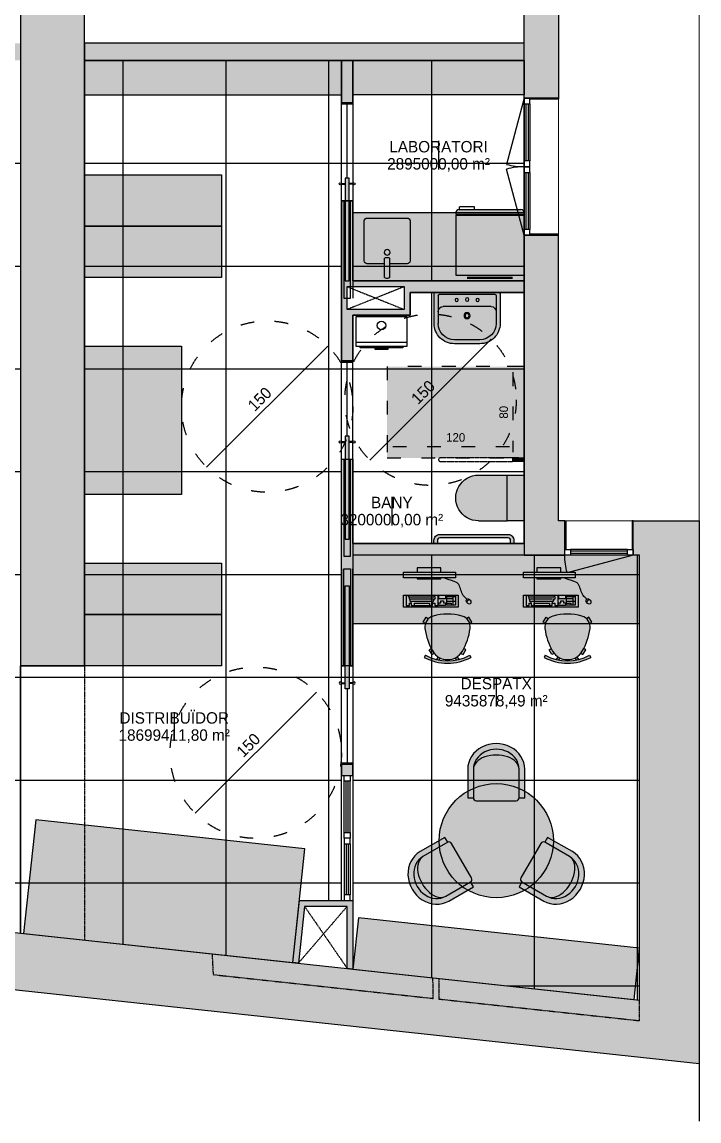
# Model space of a CAD drawing. Extents: x -50 to 69572, y -29139 to 50177.
# Drawn here: x 18728 to 24655, y 11503 to 21123 of the extents above; entities that cross this region are included whole.
import ezdxf
from ezdxf.enums import TextEntityAlignment as Align

# ---------------------------------------------------------------- set-up
doc = ezdxf.new("R2010")
doc.units = 0
doc.set_wipeout_variables(frame=1)
doc.header["$PDMODE"] = 1
doc.linetypes.add('ACAD_ISO03W100', pattern=[30, 12, -18])
doc.linetypes.add('DISCONTÍNUA', pattern=[0.006, 0.001, -0.001, 0.001, -0.001, 0.001, -0.001])
doc.layers.get('DEFPOINTS').update_dxf_attribs({"color": 20})
for name, color, linetype in [('ACCESSIBILITAT', 143, 'ACAD_ISO03W100'), ('DISCONTINUA', 52, 'ACAD_ISO03W100'), ('DIVISÒRIES', 5, 'Continuous'), ('FUSTERIES', 144, 'Continuous'), ('H SECCIÓ', 253, 'Continuous'), ('MOBILIARI', 30, 'Continuous'), ('MOBILIARI FIX', 70, 'Continuous'), ('MOBILIARI SUAU', 151, 'Continuous'), ('PARETS', 6, 'Continuous'), ('PAVIMENTS', 171, 'Continuous'), ('TEXT SUPERFÍCIES', 4, 'Continuous')]:
    doc.layers.add(name, color=color, linetype=linetype)
doc.layers.add('H FUSTERIES', color=7, linetype='Continuous', true_color=0xffffff)
doc.layers.add('H MOBILIARI', color=7, linetype='Continuous', true_color=0xffffff)
doc.layers.add('PROJECCIÓ', color=52, linetype='Continuous', lineweight=13)
doc.layers.add('SUPERFÍCIES CONSTRUÏDES', color=3, linetype='Continuous', plot=False)
doc.layers.add('SUPERFÍCIES ÚTILS', color=2, linetype='Continuous', plot=False)
doc.styles.add('ARIAL', font='')
doc.styles.get('ARIAL').set_extended_font_data('Century Gothic')
doc.dimstyles.new('Cotes Arnau', dxfattribs={"dimtxt": 0.1, "dimasz": 0.05, "dimexe": 0.05, "dimexo": 0.35, "dimgap": 0.04, "dimtad": 1, "dimlfac": 100, "dimrnd": 0.5, "dimtxsty": 'ARIAL', "dimblk1": 'Punta Cota', "dimblk2": 'Punta Cota Final', "dimsah": 1, "dimcen": 0, "dimse1": 1, "dimse2": 1, "dimadec": 0, "dimazin": 0, "dimtfac": 0.07, "dimtix": 1, "dimtmove": 0, "dimatfit": 2, "dimldrblk": 'NONE', "dimfxl": 0.05, "dimtolj": 1, "dimtzin": 0, "dimarcsym": 0})

# ---------------------------------------------------------------- blocks, each defined once
blk = doc.blocks.new('*U14')
blk.add_wipeout([(-0.3, 0), (0, 0), (0, 0.6), (-0.3, 0.6)]).dxf.layer = 'H FUSTERIES'
blk.add_wipeout([(-0.3, 0), (-0.3, 0.01), (-0.05, 0.01), (-0.05, 0.59), (-0.3, 0.59), (-0.3, 0.6), (0, 0.6), (0, 0)]).dxf.layer = 'H FUSTERIES'
for points in [[(0, 0.6), (-0.3, 0.6)], [(0, 0), (-0.3, 0)]]:
    blk.add_lwpolyline(points)
at = {"layer": 'FUSTERIES'}
for points in [[(-0.3, 0.6), (-0.3, 0.59), (-0.05, 0.59)], [(-0.035, 0.05), (-0.035, 0.55)], [(-0.015, 0.05), (-0.015, 0.55)], [(-0.3, 0), (-0.3, 0.01), (-0.05, 0.01)]]:
    blk.add_lwpolyline(points, dxfattribs=at)
for points in [[(0, 0.55), (0, 0.6), (-0.05, 0.6), (-0.05, 0.55)], [(0, 0), (0, 0.05), (-0.05, 0.05), (-0.05, 0)]]:
    blk.add_lwpolyline(points, close=True, dxfattribs=at)
at = {"layer": 'FUSTERIES', "color": 151}
for points in [[(0, 0), (0.1553, 0.5796)], [(-0.05, 0.05), (-0.05, 0.55)], [(0, 0.05), (0, 0.55)]]:
    blk.add_lwpolyline(points, dxfattribs=at)
blk.add_arc((0, 0), 0.6, 75, 90, dxfattribs=at)
at = {"layer": 'PROJECCIÓ'}
for points in [[(-0.3, 0.01), (-0.3, 0.59)], [(0, 0), (0, 0.6)]]:
    blk.add_lwpolyline(points, dxfattribs=at)
blk = doc.blocks.new('*U25')
blk.add_wipeout([(0, 0.3), (0, 0), (1.2, 0), (1.2, 0.3)]).dxf.layer = 'H FUSTERIES'
blk.add_wipeout([(0, 0.3), (0.01, 0.3), (0.01, 0.05), (1.19, 0.05), (1.19, 0.3), (1.2, 0.3), (1.2, 0), (0, 0)]).dxf.layer = 'H FUSTERIES'
for points in [[(0, 0), (0, 0.3)], [(1.2, 0), (1.2, 0.3)]]:
    blk.add_lwpolyline(points)
at = {"layer": 'FUSTERIES'}
for points in [[(0, 0.3), (0.01, 0.3), (0.01, 0.05)], [(1.2, 0.3), (1.19, 0.3), (1.19, 0.05)], [(0.05, 0.035), (0.55, 0.035)], [(0.05, 0.015), (0.55, 0.015)], [(0.65, 0.035), (1.15, 0.035)], [(0.65, 0.015), (1.15, 0.015)]]:
    blk.add_lwpolyline(points, dxfattribs=at)
for points in [[(0, 0), (0.05, 0), (0.05, 0.05), (0, 0.05)], [(0.55, 0), (0.6, 0), (0.6, 0.05), (0.55, 0.05)], [(0.6, 0), (0.65, 0), (0.65, 0.05), (0.6, 0.05)], [(1.15, 0), (1.2, 0), (1.2, 0.05), (1.15, 0.05)]]:
    blk.add_lwpolyline(points, close=True, dxfattribs=at)
at = {"layer": 'FUSTERIES', "color": 151}
for points in [[(0, 0), (0.5796, -0.1553)], [(0.05, 0.05), (0.55, 0.05)], [(1.2, 0), (0.6204, -0.1553)], [(0.65, 0.05), (1.15, 0.05)], [(0.65, 0), (1.15, 0)], [(0.05, 0), (0.55, 0)]]:
    blk.add_lwpolyline(points, dxfattribs=at)
for centre, start, end in [((0, 0), 345, 360), ((1.2, 0), 180, 195)]:
    blk.add_arc(centre, 0.6, start, end, dxfattribs=at)
at = {"layer": 'PROJECCIÓ'}
for points in [[(0.01, 0.3), (1.19, 0.3)], [(0, 0), (1.2, 0)]]:
    blk.add_lwpolyline(points, dxfattribs=at)
blk = doc.blocks.new('*U52')
at = {"layer": 'H MOBILIARI', "transparency": 33554687}
h = blk.add_hatch(color=256, dxfattribs=at)
h.dxf.hatch_style = 1
h.paths.add_polyline_path([(0.4, 0), (0, 0), (0, -0.2), (0.4, -0.2)])
edge = h.paths.add_edge_path()
edge.add_line((0.4, -0.2), (0, -0.2))
edge.add_line((0, -0.2), (0, -0.4))
edge.add_arc((0.2, -0.4), 0.2, 180, 360.00763)
edge.add_line((0.4, -0.4), (0.4, -0.2))
for p, q in [((0, -0.4), (0, -0.15)), ((0.4, -0.4), (0.4, -0.15))]:
    blk.add_line(p, q)
blk.add_lwpolyline([(0.4, -0.15), (0.4, 0), (0, 0), (0, -0.15)], close=True)
blk.add_arc((0.2, -0.4), 0.2, 180, 0.00763)
blk = doc.blocks.new('*U50')
at = {"layer": 'H MOBILIARI', "transparency": 33554687}
h = blk.add_hatch(color=256, dxfattribs=at)
h.dxf.hatch_style = 1
h.paths.add_polyline_path([(0.05, -0.05, -0.414214), (0.03, -0.03), (0.03, 0), (0, 0), (0, -0.03, 0.414214), (0.05, -0.08), (0.65, -0.08, 0.414214), (0.7, -0.03), (0.7, 0), (0.67, 0), (0.67, -0.03, -0.414214), (0.65, -0.05)])
blk.add_lwpolyline([(0.7, 0), (0.67, 0), (0.67, -0.03, -0.414214), (0.65, -0.05), (0.05, -0.05, -0.414214), (0.03, -0.03), (0.03, 0), (0, 0), (0, -0.03, 0.414214), (0.05, -0.08), (0.65, -0.08, 0.414214), (0.7, -0.03)], format="xyb", close=True)
blk = doc.blocks.new('*U51')
at = {"layer": 'H MOBILIARI', "transparency": 33554687}
h = blk.add_hatch(color=256, dxfattribs=at)
h.dxf.hatch_style = 1
h.paths.add_polyline_path([(0.1, -0.03), (0.1, 0), (0, 0), (0, -0.03)])
blk.add_lwpolyline([(0, 0), (0.1, 0), (0.1, -0.03), (0, -0.03)], close=True)
at = {"linetype": 'DISCONTÍNUA'}
blk.add_lwpolyline([(0.1, -0.03), (0.735, -0.03, 1), (0.735, 0), (0.1, 0)], format="xyb", dxfattribs=at)
blk = doc.blocks.new('*D88')
at = {"color": 0, "linetype": 'Continuous', "lineweight": -2, "ltscale": 0.01, "transparency": 16777216}
blk.add_line((-0.5303, -0.5303), (0.5303, 0.5303), dxfattribs=at)
at = {"layer": 'DEFPOINTS', "color": 0, "linetype": 'Continuous', "ltscale": 0.01, "transparency": 16777216}
for p in [(0.5303, 0.5303), (0.5303, 0.5303), (-0.5303, -0.5303)]:
    blk.add_point(p, dxfattribs=at)
at = {"color": 0, "linetype": 'Continuous', "ltscale": 0.01, "transparency": 16777216, "insert": (-0.0654, 0.0654), "char_height": 0.1, "attachment_point": 5, "rotation": 45, "style": 'ARIAL'}
blk.add_mtext('\\A1;150', dxfattribs=at)
blk = doc.blocks.new('_None')
blk = doc.blocks.new('Punta Cota')
blk.add_line((0, -1), (0, 1))
blk = doc.blocks.new('Punta Cota Final')
blk.add_line((0, 1), (0, -1))
blk = doc.blocks.new('*D146')
at = {"color": 0, "lineweight": -2, "ltscale": 0.01, "transparency": 16777216}
blk.add_line((1.1, 0.75), (1.1, 0.05), dxfattribs=at)
at = {"layer": 'DEFPOINTS', "color": 0, "ltscale": 0.01, "transparency": 16777216}
for p in [(1.2, 0.8), (1.2, 0), (1.1, 0)]:
    blk.add_point(p, dxfattribs=at)
at = {"color": 0, "lineweight": -2, "ltscale": 0.01, "transparency": 16777216, "xscale": 0.05, "yscale": 0.05, "zscale": 0.05}
for name, p, rotation in [('Punta Cota', (1.1, 0.8), 90), ('Punta Cota Final', (1.1, 0), 270)]:
    blk.add_blockref(name, p, dxfattribs=dict(at, rotation=rotation))
at = {"color": 0, "ltscale": 0.01, "transparency": 16777216, "insert": (1.0206, 0.4), "char_height": 0.075, "attachment_point": 5, "rotation": 90, "style": 'ARIAL'}
blk.add_mtext('\\A1;80', dxfattribs=at)
blk = doc.blocks.new('*D145')
at = {"color": 0, "lineweight": -2, "ltscale": 0.01, "transparency": 16777216}
blk.add_line((0.05, 0.1), (1.15, 0.1), dxfattribs=at)
at = {"layer": 'DEFPOINTS', "color": 0, "ltscale": 0.01, "transparency": 16777216}
for p in [(1.2, 0.1), (0, 0), (1.2, 0)]:
    blk.add_point(p, dxfattribs=at)
at = {"color": 0, "lineweight": -2, "ltscale": 0.01, "transparency": 16777216, "xscale": 0.05, "yscale": 0.05, "zscale": 0.05, "rotation": 180}
blk.add_blockref('Punta Cota', (0, 0.1), dxfattribs=at)
at = {"color": 0, "lineweight": -2, "ltscale": 0.01, "transparency": 16777216, "xscale": 0.05, "yscale": 0.05, "zscale": 0.05}
blk.add_blockref('Punta Cota Final', (1.2, 0.1), dxfattribs=at)
at = {"color": 0, "ltscale": 0.01, "transparency": 16777216, "insert": (0.6, 0.1794), "char_height": 0.075, "attachment_point": 5, "style": 'ARIAL'}
blk.add_mtext('\\A1;120', dxfattribs=at)
blk = doc.blocks.new('Superfícies amb línia Extra')
at = {"layer": 'DEFPOINTS', "ltscale": 0.01}
blk.add_line((0, 0.125), (0, -0.125), dxfattribs=at)
at = {"style": 'ARIAL'}
for tag, p in [('LINEXTRA', (0, 0.325)), ('SALA', (0, 0.125)), ('SUP', (0, -0.025))]:
    blk.add_attdef(tag, text='', height=0.1, dxfattribs=at).set_placement(p, align=Align.TOP_CENTER)
blk = doc.blocks.new('*D127')
at = {"color": 0, "linetype": 'Continuous', "lineweight": -2, "ltscale": 0.01, "transparency": 16777216}
blk.add_line((-0.5303, -0.5303), (0.5303, 0.5303), dxfattribs=at)
at = {"layer": 'DEFPOINTS', "color": 0, "linetype": 'Continuous', "ltscale": 0.01, "transparency": 16777216}
for p in [(0.5303, 0.5303), (0.5303, 0.5303), (-0.5303, -0.5303)]:
    blk.add_point(p, dxfattribs=at)
at = {"color": 0, "linetype": 'Continuous', "ltscale": 0.01, "transparency": 16777216, "insert": (-0.0654, 0.0654), "char_height": 0.1, "attachment_point": 5, "rotation": 45, "style": 'ARIAL'}
blk.add_mtext('\\A1;150', dxfattribs=at)
blk = doc.blocks.new('*U63')
at = {"layer": 'H MOBILIARI', "transparency": 33554687}
h = blk.add_hatch(color=256, dxfattribs=at)
h.dxf.hatch_style = 1
h.paths.add_polyline_path([(-0.3247, 0.13, 0.574951), (-0.3247, -0.13, 0.096089), (-0.1282, -0.1976, 0.371482), (-0.0184, -0.1269, 0.144848), (-0.0184, 0.1269, 0.371482), (-0.1282, 0.1976, 0.096089)])
h.paths.add_polyline_path([(-0.3446, -0.1162), (-0.3556, -0.1354), (-0.3122, -0.1602), (-0.302, -0.1424, -0.011874), (-0.3247, -0.13, -0.040249)], flags=17)
h.paths.add_polyline_path([(-0.4032, -0.077, 0.012776), (-0.3988, -0.0975), (-0.3742, -0.0835, -0.033276), (-0.3842, -0.0661)], flags=17)
h.paths.add_polyline_path([(-0.3793, -0.2036), (-0.3617, -0.1941, -0.251391), (-0.3617, 0.1941), (-0.3793, 0.2036, 0.251391)])
h.paths.add_polyline_path([(-0.3988, 0.0975, 0.012776), (-0.4032, 0.077), (-0.3842, 0.0661, -0.033276), (-0.3742, 0.0835)], flags=17)
h.paths.add_polyline_path([(-0.3556, 0.1354), (-0.3446, 0.1162, -0.040249), (-0.3247, 0.13, -0.011874), (-0.302, 0.1424), (-0.3122, 0.1602)], flags=17)
h.paths.add_polyline_path([(-0.0704, 0.213), (-0.0829, 0.1935, -0.127017), (-0.0409, 0.1665), (-0.0283, 0.186)])
h.paths.add_polyline_path([(-0.0829, -0.1935), (-0.0704, -0.213), (-0.0283, -0.186), (-0.0409, -0.1665, -0.127017)])
for p, q in [((-0.3617, 0.1941), (-0.3793, 0.2036)), ((-0.3742, 0.0835), (-0.3988, 0.0975)), ((-0.3842, 0.0661), (-0.4032, 0.077)), ((-0.3842, -0.0661), (-0.4032, -0.077)), ((-0.3742, -0.0835), (-0.3988, -0.0975)), ((-0.3617, -0.1941), (-0.3793, -0.2036))]:
    blk.add_line(p, q)
for points in [[(-0.0829, 0.1935), (-0.0704, 0.213), (-0.0283, 0.186), (-0.0409, 0.1665)], [(-0.3446, 0.1162), (-0.3556, 0.1354), (-0.3122, 0.1602), (-0.302, 0.1424)], [(-0.3446, -0.1162), (-0.3556, -0.1354), (-0.3122, -0.1602), (-0.302, -0.1424)], [(-0.0829, -0.1935), (-0.0704, -0.213), (-0.0283, -0.186), (-0.0409, -0.1665)]]:
    blk.add_lwpolyline(points)
for centre, radius, start, end in [((0, 0), 0.4305, 151.77751, 208.22249), ((0, 0), 0.4105, 151.77751, 208.22249), ((-0.0522, -0.3429), 0.5458, 98.00022, 119.95487), ((-0.1143, 0.0986), 0.1, 16.48377, 98.00022), ((-0.2491, 0), 0.1504, 120.20642, 239.79358), ((-0.4474, 0), 0.4474, 343.51623, 16.48377), ((-0.0522, 0.3429), 0.5458, 240.04513, 261.99978), ((-0.1143, -0.0986), 0.1, 261.99978, 343.51623)]:
    blk.add_arc(centre, radius, start, end)
blk = doc.blocks.new('*U96')
at = {"layer": 'H MOBILIARI', "transparency": 33554687}
h = blk.add_hatch(color=256, dxfattribs=at)
h.dxf.hatch_style = 1
h.paths.add_polyline_path([(0, 0), (2.51, 0), (2.51, 0.6), (0, 0.6)])
blk.add_lwpolyline([(0, 0), (2.51, 0), (2.51, 0.6), (0, 0.6)], close=True)
blk = doc.blocks.new('*U93')
at = {"layer": 'H MOBILIARI', "transparency": 33554687}
h = blk.add_hatch(color=256, dxfattribs=at)
h.dxf.hatch_style = 1
h.paths.add_polyline_path([(0.6, -0.5685), (0.6, -0.56), (0, -0.56), (0, -0.5685, 0.414214), (0.0315, -0.6), (0.5685, -0.6, 0.414214)])
h.paths.add_polyline_path([(0.5941, -0.55), (0.0059, -0.55), (0.0059, -0.56), (0.5941, -0.56)])
h.paths.add_polyline_path([(0.6, -0.0251), (0, -0.0251), (0, -0.55), (0.6, -0.55)])
for p, q in [((0.5003, 0), (0.1018, 0)), ((0, -0.55), (0, -0.0251)), ((0.6, -0.0251), (0, -0.0251)), ((0.5003, -0.0093), (0.1018, -0.0093)), ((0.6, -0.55), (0.6, -0.0251)), ((0.6, -0.55), (0, -0.55)), ((0.6, -0.56), (0, -0.56)), ((0, -0.5685), (0, -0.56)), ((0.0059, -0.56), (0.0059, -0.55)), ((0.5941, -0.56), (0.5941, -0.55)), ((0.6, -0.5685), (0.6, -0.56)), ((0.5685, -0.6), (0.0315, -0.6)), ((0.4355, -0.6), (0.4355, -0.625)), ((0.4355, -0.625), (0.5657, -0.625)), ((0.5657, -0.6), (0.5657, -0.625))]:
    blk.add_line(p, q)
for centre, start, end in [((0.0315, -0.5685), 180, 270), ((0.5685, -0.5685), 270, 0)]:
    blk.add_arc(centre, 0.0315, start, end)
blk = doc.blocks.new('*U61')
at = {"layer": 'H MOBILIARI', "transparency": 33554687}
h = blk.add_hatch(color=256, dxfattribs=at)
h.dxf.hatch_style = 1
h.paths.add_polyline_path([(0.2475, -0.3268), (0.2564, -0.3268), (0.2564, -0.1178), (0.2475, -0.1178)])
h.paths.add_polyline_path([(0.3075, -0.3268), (0.3452, -0.3268), (0.3452, -0.1178), (0.3075, -0.1178)])
edge = h.paths.add_edge_path()
edge.add_ellipse((0.0506, -0.5686), major_axis=(-0.021, -0.0149), ratio=0.707124, start_angle=0, end_angle=360)
h.paths.add_polyline_path([(0.2564, -0.4535), (0.2564, 0), (0.3075, 0), (0.3075, -0.4535)])
h.paths.add_polyline_path([(0, -0.4781), (0, 0), (0.1064, 0), (0.1064, -0.4781)])
for points in [[(0, -0.4781), (0, 0), (0.1064, 0), (0.1064, -0.4781)], [(0.2564, -0.4535), (0.2564, 0), (0.3075, 0), (0.3075, -0.4535)]]:
    blk.add_lwpolyline(points, close=True)
for points in [[(0.2564, -0.1178), (0.2475, -0.1178), (0.2475, -0.3268), (0.2564, -0.3268)], [(0.3075, -0.3268), (0.3452, -0.3268), (0.3452, -0.1178), (0.3075, -0.1178)]]:
    blk.add_lwpolyline(points)
blk.add_ellipse((0.0506, -0.5686), major_axis=(-0.021, -0.0149), ratio=0.707124)
blk.add_open_spline([(0.0711, -0.5531), (0.0811, -0.5418), (0.1155, -0.5043), (0.1812, -0.4978), (0.2197, -0.4681), (0.2564, -0.3515)], degree=3, knots=[2.388058, 2.388058, 2.388058, 2.388058, 45.179151, 147.748054, 184.413548, 184.413548, 184.413548, 184.413548])
at = {"layer": 'MOBILIARI SUAU'}
for p, q in [((0.1064, -0.022), (0.0157, -0.022)), ((0.0157, -0.022), (0.0157, -0.0503)), ((0.0157, -0.0503), (0.0346, -0.0503)), ((0.0157, -0.0661), (0.0157, -0.2516)), ((0.0346, -0.0661), (0.0157, -0.0661)), ((0.0157, -0.0944), (0.0346, -0.0944)), ((0.0346, -0.0503), (0.0346, -0.0661)), ((0.0535, -0.0629), (0.0346, -0.0629)), ((0.0346, -0.0944), (0.0346, -0.2265)), ((0.0723, -0.0535), (0.0535, -0.0535)), ((0.0535, -0.0535), (0.0535, -0.0629)), ((0.0535, -0.0692), (0.0535, -0.2516)), ((0.0944, -0.0472), (0.0723, -0.0472)), ((0.0723, -0.0472), (0.0723, -0.0535)), ((0.0723, -0.0598), (0.0723, -0.2548)), ((0.0912, -0.0503), (0.0912, -0.2642)), ((0.0944, -0.0409), (0.0944, -0.0472)), ((0.1064, -0.0409), (0.0944, -0.0409)), ((0.0346, -0.2265), (0.0157, -0.2265)), ((0.0157, -0.2516), (0.0346, -0.2516)), ((0.0346, -0.2737), (0.0157, -0.2737)), ((0.0157, -0.2737), (0.0157, -0.302)), ((0.0346, -0.2516), (0.0346, -0.2737)), ((0.0377, -0.2548), (0.0566, -0.2548)), ((0.0566, -0.2548), (0.0566, -0.2642)), ((0.0566, -0.2642), (0.0723, -0.2642)), ((0.0723, -0.2642), (0.0723, -0.2768)), ((0.0723, -0.2768), (0.0912, -0.2768)), ((0.0912, -0.2705), (0.1064, -0.2705)), ((0.0912, -0.2768), (0.0912, -0.2705)), ((0.0157, -0.302), (0.1064, -0.302)), ((0.0157, -0.368), (0.0157, -0.3083)), ((0.0157, -0.3083), (0.0377, -0.3083)), ((0.0377, -0.368), (0.0157, -0.368)), ((0.0189, -0.3775), (0.1064, -0.3775)), ((0.0189, -0.453), (0.0189, -0.3775)), ((0.0346, -0.3806), (0.0346, -0.4152)), ((0.0377, -0.3083), (0.0377, -0.3271)), ((0.0377, -0.3271), (0.0566, -0.3271)), ((0.0566, -0.3492), (0.0377, -0.3492)), ((0.0377, -0.3492), (0.0377, -0.368)), ((0.0535, -0.3775), (0.0535, -0.4309)), ((0.0566, -0.3271), (0.0566, -0.3492)), ((0.0723, -0.368), (0.0723, -0.3083)), ((0.0723, -0.3083), (0.1064, -0.3083)), ((0.1064, -0.368), (0.0723, -0.368)), ((0.0755, -0.3806), (0.0755, -0.4309)), ((0.0944, -0.3775), (0.0944, -0.4309)), ((0.0346, -0.4152), (0.0189, -0.4152)), ((0.0189, -0.4341), (0.0535, -0.4341)), ((0.1064, -0.453), (0.0189, -0.453)), ((0.0535, -0.4341), (0.0944, -0.4341)), ((0.0535, -0.4341), (0.0535, -0.4498)), ((0.0944, -0.4341), (0.0944, -0.4498))]:
    blk.add_line(p, q, dxfattribs=at)
blk.add_arc((0.0264, -0.5865), 0.0397, 9.91618, 63.16597, dxfattribs=at)
blk = doc.blocks.new('*U55')
at = {"layer": 'H MOBILIARI', "transparency": 33554687}
h = blk.add_hatch(color=256, dxfattribs=at)
h.dxf.hatch_style = 1
h.paths.add_polyline_path([(1.56, -0.0325), (0.66, -0.0325), (0.66, -0.0675), (1.56, -0.0675)])
blk.add_lwpolyline([(1.71, -0.1), (0.86, -0.1), (0.86, -0.08), (1.71, -0.08), (1.71, -0.02), (0.86, -0.02), (0.86, 0), (1.71, 0)])
at = {"layer": 'FUSTERIES', "color": 151, "ltscale": 0.3}
for p, q in [((0.707, 0.0005), (0.707, -0.0325)), ((0.713, 0.0005), (0.713, -0.0325)), ((0.707, -0.1005), (0.707, -0.0675)), ((0.713, -0.1005), (0.713, -0.0675))]:
    blk.add_line(p, q, dxfattribs=at)
at = {"layer": 'FUSTERIES'}
for points in [[(0, -0.1), (0.01, -0.1), (0.01, 0), (0, 0)], [(1.56, -0.0325), (0.66, -0.0325), (0.66, -0.0675), (1.56, -0.0675)]]:
    blk.add_lwpolyline(points, close=True, dxfattribs=at)
at = {"layer": 'FUSTERIES', "color": 151, "ltscale": 0.3}
blk.add_lwpolyline([(0.66, -0.05), (0.01, -0.05)], dxfattribs=at)
for centre in [(0.71, 0.01), (0.71, -0.11)]:
    blk.add_circle(centre, 0.01, dxfattribs=at)
at = {"layer": 'MOBILIARI SUAU', "ltscale": 0.3}
for p, q in [((0.86, -0.0325), (0.86, -0.02)), ((0.86, -0.08), (0.86, -0.0675))]:
    blk.add_line(p, q, dxfattribs=at)
blk = doc.blocks.new('*U94')
at = {"layer": 'H MOBILIARI', "transparency": 33554687}
h = blk.add_hatch(color=256, dxfattribs=at)
h.dxf.hatch_style = 1
h.paths.add_polyline_path([(0, 1.5), (0, 0), (0.6, 0), (0.6, 1.5)])
blk.add_lwpolyline([(0, 0), (0.6, 0), (0.6, 1.5), (0, 1.5)], close=True)
blk = doc.blocks.new('*U59')
at = {"layer": 'H MOBILIARI', "transparency": 33554687}
h = blk.add_hatch(color=256, dxfattribs=at)
h.dxf.hatch_style = 1
edge = h.paths.add_edge_path()
edge.add_line((0.2722, 0.5703), (0.2661, 0.573))
edge.add_line((0.2661, 0.573), (0.2555, 0.5753))
edge.add_line((0.2555, 0.5753), (0.2445, 0.5753))
edge.add_line((0.2445, 0.5753), (0.2339, 0.573))
edge.add_line((0.2339, 0.573), (0.2278, 0.5703))
edge.add_line((0.2278, 0.5703), (0.2278, 0.45))
edge.add_line((0.2278, 0.45), (0.075, 0.45))
edge.add_arc((0.075, 0.425), 0.025, 90, 180)
edge.add_line((0.05, 0.425), (0.05, 0.075))
edge.add_arc((0.075, 0.075), 0.025, 180, 270)
edge.add_line((0.075, 0.05), (0.425, 0.05))
edge.add_arc((0.425, 0.075), 0.025, 270, 360)
edge.add_line((0.45, 0.075), (0.45, 0.425))
edge.add_arc((0.425, 0.425), 0.025, 0, 90)
edge.add_line((0.425, 0.45), (0.2722, 0.45))
edge.add_line((0.2722, 0.45), (0.2722, 0.5703))
blk.add_line((0.2722, 0.5703), (0.2722, 0.4017))
for points in [[(0.2278, 0.5703), (0.2339, 0.573), (0.2445, 0.5753), (0.2555, 0.5753), (0.2661, 0.573), (0.2722, 0.5703)], [(0.2278, 0.5703), (0.2278, 0.4017)], [(0.2722, 0.4017), (0.2661, 0.399), (0.2555, 0.3967), (0.2445, 0.3967), (0.2339, 0.399), (0.2278, 0.4017)]]:
    blk.add_lwpolyline(points)
blk.add_lwpolyline([(0.2262, 0.45), (0.075, 0.45, 0.414214), (0.05, 0.425), (0.05, 0.075, 0.414214), (0.075, 0.05), (0.425, 0.05, 0.414214), (0.45, 0.075), (0.45, 0.425, 0.414214), (0.425, 0.45), (0.2705, 0.45)], format="xyb")
blk.add_circle((0.25, 0.35), 0.025)
blk = doc.blocks.new('*U95')
at = {"layer": 'H MOBILIARI', "transparency": 33554687}
h = blk.add_hatch(color=256, dxfattribs=at)
h.dxf.hatch_style = 1
h.paths.add_polyline_path([(1.2, 0), (1.2, 0.45), (0, 0.45), (0, 0)])
blk.add_lwpolyline([(0, 0), (1.2, 0), (1.2, 0.45), (0, 0.45)], close=True)
blk = doc.blocks.new('*U89')
at = {"layer": 'H MOBILIARI', "transparency": 33554687}
h = blk.add_hatch(color=256, dxfattribs=at)
h.dxf.hatch_style = 1
h.paths.add_polyline_path([(0, 0), (0.8451, 0.0913), (0.7054, 1.3838), (-0.1397, 1.2925)])
blk.add_lwpolyline([(0, 0), (0.8451, 0.0913), (0.7054, 1.3838), (-0.1397, 1.2925)], close=True)
blk = doc.blocks.new('*U46')
at = {"layer": 'H MOBILIARI', "transparency": 33554687}
h = blk.add_hatch(color=256, dxfattribs=at)
h.dxf.hatch_style = 1
h.paths.add_polyline_path([(0, 0), (2.37, 0), (2.37, 1), (0, 1)])
blk.add_lwpolyline([(0, 0), (2.37, 0), (2.37, 1), (0, 1)], close=True)
blk = doc.blocks.new('*D86')
at = {"color": 0, "linetype": 'Continuous', "lineweight": -2, "ltscale": 0.01, "transparency": 16777216}
blk.add_line((-0.5303, -0.5303), (0.5303, 0.5303), dxfattribs=at)
at = {"layer": 'DEFPOINTS', "color": 0, "linetype": 'Continuous', "ltscale": 0.01, "transparency": 16777216}
for p in [(0.5303, 0.5303), (0.5303, 0.5303), (-0.5303, -0.5303)]:
    blk.add_point(p, dxfattribs=at)
at = {"color": 0, "linetype": 'Continuous', "ltscale": 0.01, "transparency": 16777216, "insert": (-0.0654, 0.0654), "char_height": 0.1, "attachment_point": 5, "rotation": 45, "style": 'ARIAL'}
blk.add_mtext('\\A1;150', dxfattribs=at)
blk = doc.blocks.new('*U106')
at = {"layer": 'H MOBILIARI', "transparency": 33554687}
h = blk.add_hatch(color=256, dxfattribs=at)
h.dxf.hatch_style = 1
h.paths.add_polyline_path([(-0.5, 0, 1), (0.5, 0, 1)])
blk.add_circle((0, 0), 0.5)
blk = doc.blocks.new('Butaqueta')
at = {"layer": 'H MOBILIARI', "transparency": 33554687}
h = blk.add_hatch(color=256, dxfattribs=at)
h.dxf.hatch_style = 1
edge = h.paths.add_edge_path()
edge.add_ellipse((0, 0.275), major_axis=(0.2, 0), ratio=0.625, start_angle=0, end_angle=180)
edge.add_line((-0.2, 0.275), (-0.2, 0.025))
edge.add_arc((-0.175, 0.025), 0.025, 180, 270)
edge.add_line((-0.175, 0), (0.175, 0))
edge.add_arc((0.175, 0.025), 0.025, 270, 360)
edge.add_line((0.2, 0.025), (0.2, 0.275))
edge = h.paths.add_edge_path(flags=17)
edge.add_ellipse((0, 0.275), major_axis=(0.2, 0), ratio=0.875, start_angle=0, end_angle=180)
edge.add_ellipse((0, 0.275), major_axis=(0.2, 0), ratio=0.625, start_angle=0, end_angle=180, ccw=False)
edge = h.paths.add_edge_path()
edge.add_ellipse((0, 0.275), major_axis=(0.25, 0), ratio=0.9, start_angle=0, end_angle=180)
edge.add_line((-0.25, 0.275), (-0.25, 0.025))
edge.add_line((-0.25, 0.025), (-0.2, 0.025))
edge.add_line((-0.2, 0.025), (-0.2, 0.275))
edge.add_ellipse((0, 0.275), major_axis=(0.2, 0), ratio=0.875, start_angle=0, end_angle=180, ccw=False)
edge.add_line((0.2, 0.275), (0.2, 0.025))
edge.add_line((0.2, 0.025), (0.25, 0.025))
edge.add_line((0.25, 0.025), (0.25, 0.275))
for points in [[(-0.25, 0.275), (-0.25, 0.025), (-0.2, 0.025)], [(-0.2, 0.275), (-0.2, 0.025)], [(0.2, 0.025), (0.25, 0.025), (0.25, 0.275)], [(0.2, 0.025), (0.2, 0.275)]]:
    blk.add_lwpolyline(points)
blk.add_lwpolyline([(-0.2, 0.025), (-0.2, 0.025, 0.414214), (-0.175, 0), (0.175, 0, 0.414214), (0.2, 0.025)], format="xyb")
for major_axis, ratio in [((0.25, 0), 0.9), ((0.2, 0), 0.875), ((0.2, 0), 0.625)]:
    blk.add_ellipse((0, 0.275), major_axis=major_axis, ratio=ratio, start_param=0, end_param=3.141593)
blk = doc.blocks.new('*U69')
blk.add_wipeout([(0.5475, 0.05), (0.5475, 0), (0, 0), (0, 0.05)]).dxf.layer = 'H FUSTERIES'
at = {"layer": 'FUSTERIES'}
for points in [[(0.05, 0), (0, 0), (0, 0.05), (0.05, 0.05)], [(0.5475, 0), (0.4975, 0), (0.4975, 0.05), (0.5475, 0.05)]]:
    blk.add_lwpolyline(points, close=True, dxfattribs=at)
at = {"layer": 'FUSTERIES', "color": 151}
for points in [[(0.4975, 0.05), (0.05, 0.05)], [(0.4975, 0), (0.05, 0)]]:
    blk.add_lwpolyline(points, dxfattribs=at)
at = {"layer": 'FUSTERIES'}
for points in [[(0.4975, 0.035), (0.05, 0.035)], [(0.4975, 0.015), (0.05, 0.015)]]:
    blk.add_lwpolyline(points, dxfattribs=at)
at = {"layer": 'PROJECCIÓ'}
blk.add_lwpolyline([(0.5475, 0), (0, 0)], dxfattribs=at)
blk = doc.blocks.new('Pica 3')
at = {"layer": 'H MOBILIARI', "transparency": 33554687}
h = blk.add_hatch(color=256, dxfattribs=at)
h.dxf.hatch_style = 1
edge = h.paths.add_edge_path()
edge.add_arc((0.2735, -0.016), 0.016, 360, 450)
edge.add_line((0.2735, 0), (-0.2735, 0))
edge.add_arc((-0.2735, -0.016), 0.016, 90, 180)
edge.add_line((-0.2896, -0.016), (-0.2896, -0.2718))
edge.add_arc((-0.1114, -0.2718), 0.1782, 180, 270)
edge.add_line((-0.1114, -0.45), (0.1114, -0.45))
edge.add_arc((0.1114, -0.2718), 0.1782, 270, 360)
edge.add_line((0.2896, -0.2718), (0.2896, -0.016))
for p, q in [((-0.2539, -0.1693), (-0.2539, -0.2718)), ((-0.2094, -0.1247), (0.2094, -0.1247)), ((0.2539, -0.1693), (0.2539, -0.2718)), ((-0.1114, -0.4144), (0.1114, -0.4144))]:
    blk.add_line(p, q)
blk.add_lwpolyline([(0.2896, -0.016, 0.414214), (0.2735, 0), (-0.2735, 0, 0.414214), (-0.2896, -0.016), (-0.2896, -0.2718, 0.414214), (-0.1114, -0.45), (0.1114, -0.45, 0.414214), (0.2896, -0.2718)], format="xyb", close=True)
blk.add_circle((0, -0.2043), 0.0178)
for centre, radius, start, end in [((-0.2094, -0.1693), 0.0446, 90, 180), ((0.2094, -0.1693), 0.0446, 0, 90), ((-0.1114, -0.2718), 0.1426, 180, 270), ((0.1114, -0.2718), 0.1426, 270, 0)]:
    blk.add_arc(centre, radius, start, end)
at = {"layer": 'MOBILIARI SUAU'}
for p, q in [((-0.2539, -0.0267), (-0.2539, -0.1693)), ((-0.245, -0.0178), (0.245, -0.0178)), ((0.2539, -0.0267), (0.2539, -0.1693))]:
    blk.add_line(p, q, dxfattribs=at)
for centre, radius in [((-0.0913, -0.0668), 0.0143), ((0, -0.0624), 0.0156), ((0.0913, -0.0668), 0.0143), ((0, -0.2043), 0.0267)]:
    blk.add_circle(centre, radius, dxfattribs=at)
for centre, start, end in [((-0.245, -0.0267), 90, 180), ((0.245, -0.0267), 0, 90)]:
    blk.add_arc(centre, 0.00891, start, end, dxfattribs=at)
blk = doc.blocks.new('*U109')
for points in [[(0.25, -0.02), (-0.25, -0.02), (-0.25, 0), (0.25, 0)], [(0.3, -0.02), (-0.3, -0.02), (-0.3, -0.36), (0.3, -0.36)], [(0.25, -0.38), (-0.25, -0.38), (-0.25, -0.36), (0.25, -0.36)], [(0.075, -0.4), (-0.075, -0.4), (-0.075, -0.38), (0.075, -0.38)]]:
    blk.add_lwpolyline(points, close=True)
blk.add_lwpolyline([(0.3, -0.32), (-0.3, -0.32)])
blk.add_circle((0, -0.12), 0.05)
blk = doc.blocks.new('*U128')
at = {"layer": 'H MOBILIARI', "transparency": 33554687}
h = blk.add_hatch(color=256, dxfattribs=at)
h.dxf.hatch_style = 1
h.paths.add_polyline_path([(1.5, 0), (1.5, 0.3), (0, 0.3), (0, 0)])
blk.add_lwpolyline([(0, 0), (1.5, 0), (1.5, 0.3), (0, 0.3)], close=True)
blk = doc.blocks.new('*U129')
at = {"layer": 'H MOBILIARI', "transparency": 33554687}
h = blk.add_hatch(color=256, dxfattribs=at)
h.dxf.hatch_style = 1
h.paths.add_polyline_path([(0, 0), (2.476, 0), (2.476, 0.45), (0, 0.45)])
blk.add_lwpolyline([(0, 0), (2.476, 0), (2.476, 0.45), (0, 0.45)], close=True)
blk = doc.blocks.new('*U130')
at = {"layer": 'H MOBILIARI', "transparency": 33554687}
h = blk.add_hatch(color=256, dxfattribs=at)
h.dxf.hatch_style = 1
h.paths.add_polyline_path([(2.25, 0), (2.25, 0.3), (0, 0.3), (0, 0)])
blk.add_lwpolyline([(0, 0), (2.25, 0), (2.25, 0.3), (0, 0.3)], close=True)
blk = doc.blocks.new('*U87')
at = {"linetype": 'ACAD_ISO03W100', "ltscale": 0.01}
blk.add_circle((0, 0), 0.75, dxfattribs=at)
at = {"linetype": 'Continuous', "ltscale": 0.01}
dim = blk.add_aligned_dim(p1=(-0.53033, -0.53033), p2=(0.53033, 0.53033), distance=0, dimstyle='Cotes Arnau', override={"dimasz": 0}, dxfattribs=at)
dim.commit()
dim.dimension.update_dxf_attribs({"geometry": '*D88', "text_midpoint": (-0.06542, 0.06542)})
blk = doc.blocks.new('*U144')
at = {"linetype": 'ACAD_ISO03W100', "ltscale": 0.01, "transparency": 33554483}
h = blk.add_hatch(color=256, dxfattribs=at)
h.dxf.hatch_style = 1
h.paths.add_polyline_path([(0, 0), (1.2, 0), (1.2, 0.8), (0, 0.8)])
at = {"linetype": 'ACAD_ISO03W100', "ltscale": 0.01}
blk.add_lwpolyline([(0, 0), (1.2, 0), (1.2, 0.8), (0, 0.8)], close=True, dxfattribs=at)
at = {"ltscale": 0.01}
for base, p1, angle, picture, middle in [((1.1, 0), (1.2, 0.8), 90, '*D146', (1.02061, 0.4)), ((1.2, 0.1), (0, 0), 180, '*D145', (0.6, 0.17939))]:
    dim = blk.add_linear_dim(base=base, p1=p1, p2=(1.2, 0), angle=angle, dimstyle='Cotes Arnau', override={"dimtxt": 0.075}, dxfattribs=at)
    dim.commit()
    dim.dimension.update_dxf_attribs({"geometry": picture, "text_midpoint": middle})
blk = doc.blocks.new('*U126')
at = {"linetype": 'ACAD_ISO03W100', "ltscale": 0.01}
blk.add_circle((0, 0), 0.75, dxfattribs=at)
at = {"linetype": 'Continuous', "ltscale": 0.01}
dim = blk.add_aligned_dim(p1=(-0.53033, -0.53033), p2=(0.53033, 0.53033), distance=0, dimstyle='Cotes Arnau', override={"dimasz": 0}, dxfattribs=at)
dim.commit()
dim.dimension.update_dxf_attribs({"geometry": '*D127', "text_midpoint": (-0.06542, 0.06542)})
blk = doc.blocks.new('*U85')
at = {"linetype": 'ACAD_ISO03W100', "ltscale": 0.01}
blk.add_circle((0, 0), 0.75, dxfattribs=at)
at = {"linetype": 'Continuous', "ltscale": 0.01}
dim = blk.add_aligned_dim(p1=(-0.53033, -0.53033), p2=(0.53033, 0.53033), distance=0, dimstyle='Cotes Arnau', override={"dimasz": 0}, dxfattribs=at)
dim.commit()
dim.dimension.update_dxf_attribs({"geometry": '*D86', "text_midpoint": (-0.06542, 0.06542)})

msp = doc.modelspace()

# ---------------------------------------------------------------- hatches: boundary and pattern name
at = {"layer": 'PAVIMENTS', "transparency": 33554585}
h = msp.add_hatch(dxfattribs=at)
h.set_pattern_fill('ANSI37', color=256, scale=283.464567, angle=135)
h.set_pattern_definition([(180, (18714.8, 20786.7), (-6e-14, -900), []), (270, (18714.8, 20786.7), (900, -1e-13), [])])
h.paths.add_polyline_path([(9444.8104, 14816.6691), (9714.8104, 14636.6691), (9714.8104, 14467.98726), (11114.8104, 14316.6691), (11364.8104, 14316.6691), (11364.8104, 15316.6691), (11414.8104, 15316.6691), (11414.8104, 14288.58106), (11859.45033, 14240.52242), (11821.83984, 13892.54908), (13671.06963, 13692.67618), (13708.68012, 14040.64953), (15100.57352, 13890.20757), (15062.96303, 13542.23422), (21097.81509, 12889.96086), (21156.3653, 13431.6691), (21524.8104, 13431.6691), (21524.8104, 14626.6691), (21624.8104, 14626.6691), (21624.8104, 12833.00089), (24134.8104, 12561.70904), (24134.8104, 16456.6691), (21624.8104, 16456.6691), (21624.8104, 15486.6691), (21524.8104, 15486.6691), (21524.8104, 17296.6691), (21624.8104, 17296.6691), (21624.8104, 16556.6691), (23124.8104, 16556.6691), (23124.8104, 18756.6691), (22124.8104, 18756.6691), (22124.8104, 18556.6691), (21624.8104, 18556.6691), (21624.8104, 18156.6691), (21524.8104, 18156.6691), (21524.8104, 19556.6691), (21624.8104, 19556.6691), (21624.8104, 18856.6691), (23124.8104, 18856.6691), (23124.8104, 20786.6691), (21624.8104, 20786.6691), (21624.8104, 20416.6691), (21524.8104, 20416.6691), (21524.8104, 20786.6691), (19274.79991, 20786.6691), (19274.8104, 15486.66336), (18714.8104, 15486.6691), (18714.8104, 20786.6691), (9714.8104, 20786.6691), (9714.8104, 18156.6691), (10564.8104, 18156.6691), (11414.8104, 17306.6691), (11414.8104, 16256.6691), (11364.8104, 16256.6691), (11364.8104, 17285.95843), (10748.65817, 17902.11066), (10564.8104, 17718.2629), (10436.4042, 17846.6691), (9714.8104, 17846.6691), (9714.8104, 17346.6691), (9444.8104, 17166.6691)])

# ---------------------------------------------------------------- linework, layer by layer
at = {"layer": 'DISCONTINUA', "ltscale": 0.005}
for points in [[(22074.8104, 18806.6691), (21574.8104, 18606.6691)], [(21574.8104, 18806.6691), (22074.8104, 18606.6691)], [(19274.8104, 15486.6691), (19274.8104, 13086.99923)], [(21574.8104, 13381.6691), (21147.52557, 12884.58793)], [(21201.25229, 13381.6691), (21574.8104, 12838.40511)], [(20392.30703, 12966.21527), (20401.33371, 12784.19128), (22326.79596, 12576.07885), (22325.96253, 12757.21728)], [(22375.962, 12751.81312), (22376.79417, 12570.67482), (24134.8104, 12380.66069), (24134.8104, 12561.70904)]]:
    msp.add_lwpolyline(points, dxfattribs=at)
at = {"layer": 'DIVISÒRIES'}
for points in [[(19274.8104, 20786.6691), (23124.8104, 20786.6691), (23124.8104, 20936.6691), (19274.8104, 20936.6691)], [(21524.8104, 20416.6691), (21624.8104, 20416.6691), (21624.8104, 20786.6691), (21524.8104, 20786.6691)], [(21574.8104, 18806.6691), (22074.8104, 18806.6691), (22074.8104, 18606.6691), (21574.8104, 18606.6691)], [(21624.8104, 17296.6691), (21624.8104, 16556.6691), (23124.8104, 16556.6691), (23124.8104, 16456.6691), (21624.8104, 16456.6691), (21624.8104, 15486.6691), (21524.8104, 15486.6691), (21524.8104, 17296.6691)]]:
    msp.add_lwpolyline(points, close=True, dxfattribs=at)
at = {"layer": 'PARETS'}
msp.add_lwpolyline([(18714.8104, 23940.42353), (18714.8104, 15486.6691), (19274.8104, 15486.6691), (19274.8104, 23879.08455)], close=True, dxfattribs=at)
msp.add_lwpolyline([(24654.8104, 12002.59307), (24654.8104, 11502.59307)], dxfattribs=at)
at = {"layer": 'PROJECCIÓ'}
msp.add_lwpolyline([(24654.8104, 22987.99746), (24654.8104, 16756.6691)], dxfattribs=at)
at = {"layer": 'SUPERFÍCIES ÚTILS'}
for points in [[(23124.8104, 20786.6691), (21624.8104, 20786.6691), (21624.8104, 18856.6691), (23124.8104, 18856.6691)], [(21624.8104, 18556.6691), (22124.8104, 18556.6691), (22124.8104, 18756.6691), (23124.8104, 18756.6691), (23124.8104, 16556.6691), (21624.8104, 16556.6691)]]:
    msp.add_lwpolyline(points, close=True, dxfattribs=at)

# ---------------------------------------------------------------- block references
at = {"layer": 'ACCESSIBILITAT', "xscale": 1000, "yscale": 1000, "zscale": 1000}
for name, p in [('*U87', (20874.8104, 17756.6691)), ('*U126', (22304.81374, 17816.6691)), ('*U144', (21924.8104, 17306.6691))]:
    msp.add_blockref(name, p, dxfattribs=at)
at = {"layer": 'FUSTERIES', "yscale": 1000, "zscale": 1000}
for p, xscale, rotation in [((21624.8104, 20416.6691), 1000, 269.9999999999998), ((21624.8104, 18156.6691), 1000, 269.9999999999998), ((21624.8104, 14626.6691), -1000, 270.0000000000002)]:
    msp.add_blockref('*U55', p, dxfattribs=dict(at, xscale=xscale, rotation=rotation))
at = {"layer": 'MOBILIARI'}
for name, p, xscale, yscale, zscale, rotation in [('*U130', (21524.8104, 20786.6691), 1000, 1000, 1000, 180), ('*U95', (19274.8104, 19786.6691), -1000, 1000, 1000, 180), ('*U95', (19274.8104, 19336.6691), -1000, 1000, 1000, 180), ('*U89', (19274.8104, 18286.6691), -1000, 1000, 1000, 186.1688324103532), ('*U96', (24134.8104, 16456.6691), 1000, 1000, 1000, 180), ('*U95', (19274.8104, 16386.6691), -1000, 1000, 1000, 180), ('*U61', (22069.00504, 16000.53941), 1000, 1000, 1000, 90), ('*U61', (23118.52128, 16000.53941), 1000, 1000, 1000, 90.00000000000001), ('*U95', (19274.8104, 15936.6691), -1000, 1000, 1000, 180), ('*U63', (22453.61823, 15940.9146), 1000, 1000, 1000, 90), ('*U63', (23503.13447, 15940.9146), 1000, 1000, 1000, 90.00000000000001), ('*U46', (18741.53842, 13144.63761), 999.9999999999999, 999.9999999999999, 999.9999999999999, 353.8311675896473), ('Butaqueta', (22576.70151, 13781.6691), 999.9999999999999, 999.9999999999999, 999.9999999999999, 120), ('Butaqueta', (23182.91929, 13781.6691), 999.9999999999999, 999.9999999999999, 999.9999999999999, 239.9999999999999), ('*U129', (21624.8104, 12833.00089), 999.9999999999999, 999.9999999999999, 999.9999999999999, 353.8311675896473)]:
    msp.add_blockref(name, p, dxfattribs=dict(at, xscale=xscale, yscale=yscale, zscale=zscale, rotation=rotation))
at = {"layer": 'MOBILIARI', "xscale": 1000, "yscale": 1000, "zscale": 1000}
for name, p in [('Butaqueta', (22879.8104, 14306.6691)), ('*U106', (22879.8104, 13956.6691))]:
    msp.add_blockref(name, p, dxfattribs=at)
at = {"layer": 'MOBILIARI FIX', "yscale": 1000, "zscale": 1000}
for name, p, xscale, rotation in [('*U94', (21624.8104, 18856.6691), -1000, 269.9999999999982), ('*U93', (23124.80887, 18881.6691), 1000, 180), ('*U59', (21674.81022, 19456.6691), -1000, 180), ('*U51', (23124.8104, 17276.6691), 1000, 180.0000000000001), ('*U52', (23124.8104, 16756.6691), -1000, 270.0000000000002), ('*U50', (22334.8104, 16556.6691), -1000, 180)]:
    msp.add_blockref(name, p, dxfattribs=dict(at, xscale=xscale, rotation=rotation))
at = {"layer": 'MOBILIARI FIX'}
for name, p, xscale, yscale, zscale in [('Pica 3', (22624.8104, 18756.6691), -1000, 1000, 1000), ('*U109', (21874.8104, 18556.6691), 750, 750, 750)]:
    msp.add_blockref(name, p, dxfattribs=dict(at, xscale=xscale, yscale=yscale, zscale=zscale))
at = {"layer": 'TEXT SUPERFÍCIES', "ltscale": 0.01, "xscale": 1000, "yscale": 1000, "zscale": 1000}
for p, values in [((22374.8104, 19956.6691), {'SALA': 'LABORATORI', 'SUP': '2895000,00 m²'}), ((21965.71502, 16842.06522), {'SALA': 'BANY', 'SUP': '3200000,00 m²'}), ((22879.8104, 15256.6691), {'SALA': 'DESPATX', 'SUP': '9435878,49 m²'}), ((20060.78166, 14956.15321), {'SALA': 'DISTRIBUÏDOR', 'SUP': '18699411,80 m²'})]:
    msp.add_blockref('Superfícies amb línia Extra', p, dxfattribs=at).add_auto_attribs(values)

# ---------------------------------------------------------------- next in the draw order: block references
at = {"layer": 'FUSTERIES', "xscale": 1000, "yscale": 1000, "zscale": 1000, "rotation": 270}
msp.add_blockref('*U69', (21549.8104, 14526.6691), dxfattribs=at)

# ---------------------------------------------------------------- next in the draw order: linework, layer by layer
at = {"layer": 'DIVISÒRIES'}
msp.add_lwpolyline([(21524.8104, 14526.6691), (21624.8104, 14526.6691), (21624.8104, 14626.6691), (21524.8104, 14626.6691)], close=True, dxfattribs=at)

# ---------------------------------------------------------------- next in the draw order: block references
at = {"layer": 'FUSTERIES', "xscale": -1000, "yscale": 1000, "zscale": 1000, "rotation": 270}
msp.add_blockref('*U69', (21549.8104, 13431.6691), dxfattribs=at)

# ---------------------------------------------------------------- next in the draw order: linework, layer by layer
at = {"layer": 'DIVISÒRIES'}
msp.add_lwpolyline([(21156.3653, 13431.6691), (21624.8104, 13431.6691), (21624.8104, 12833.00089), (21574.8104, 12838.40511), (21574.8104, 13381.6691), (21201.25229, 13381.6691), (21147.52557, 12884.58793), (21097.81509, 12889.96086)], close=True, dxfattribs=at)
at = {"layer": 'PROJECCIÓ'}
for points in [[(21524.8104, 14526.6691), (21524.8104, 13431.6691)], [(21624.8104, 13431.6691), (21624.8104, 14526.6691)]]:
    msp.add_lwpolyline(points, dxfattribs=at)
at = {"layer": 'SUPERFÍCIES CONSTRUÏDES'}
msp.add_lwpolyline([(15062.96303, 13542.23422), (21097.81509, 12889.96086), (21156.3653, 13431.6691), (21524.8104, 13431.6691), (21524.8104, 14626.6691), (21624.8104, 14626.6691), (21624.8104, 12833.00089), (24134.8104, 12561.70904), (24134.8104, 16456.6691), (21624.8104, 16456.6691), (21624.8104, 15486.6691), (21524.8104, 15486.6691), (21524.8104, 17296.6691), (21624.8104, 17296.6691), (21624.8104, 16556.6691), (23124.8104, 16556.6691), (23124.8104, 18756.6691), (22124.8104, 18756.6691), (22124.8104, 18556.6691), (21624.8104, 18556.6691), (21624.8104, 18156.6691), (21524.8104, 18156.6691), (21524.8104, 19556.6691), (21624.8104, 19556.6691), (21624.8104, 18856.6691), (23124.8104, 18856.6691), (23124.8104, 20786.6691), (21624.8104, 20786.6691), (21624.8104, 20416.6691), (21524.8104, 20416.6691), (21524.8104, 20786.6691), (19274.79991, 20786.6691), (19274.8104, 15486.66336), (18714.8104, 15486.6691)], dxfattribs=at)
at = {"layer": 'SUPERFÍCIES ÚTILS'}
for points in [[(18714.8104, 13147.52649), (21097.81509, 12889.96086), (21156.3653, 13431.6691), (21524.8104, 13431.6691), (21524.8104, 20786.6691), (19274.8104, 20786.6691), (19274.8104, 15486.6691), (18714.8104, 15486.6691)], [(24134.8104, 16456.6691), (21624.8104, 16456.6691), (21624.8104, 12833.00089), (24134.8104, 12561.70904)]]:
    msp.add_lwpolyline(points, close=True, dxfattribs=at)

# ---------------------------------------------------------------- next in the draw order: block references
at = {"layer": 'ACCESSIBILITAT', "xscale": 1000, "yscale": 1000, "zscale": 1000}
msp.add_blockref('*U85', (20774.8104, 14726.6691), dxfattribs=at)

# ---------------------------------------------------------------- next in the draw order: block references
at = {"layer": 'FUSTERIES', "yscale": 1000, "zscale": 1000}
for name, p, xscale, rotation in [('*U25', (23124.8104, 20456.6691), 1000, 270), ('*U14', (24079.8104, 16456.6691), -1000, 90)]:
    msp.add_blockref(name, p, dxfattribs=dict(at, xscale=xscale, rotation=rotation))

# ---------------------------------------------------------------- next in the draw order: hatches: boundary and pattern name
at = {"layer": 'H SECCIÓ', "true_color": 0xb0b0b0, "transparency": 33554687}
h = msp.add_hatch(color=253, dxfattribs=at)
h.dxf.hatch_style = 1
h.paths.add_polyline_path([(9714.8104, 27126.6691), (9714.8104, 26726.6691), (9194.8104, 26726.6691), (9194.8104, 27126.6691)], flags=17)
h.paths.add_polyline_path([(9194.8104, 28326.6691), (9194.8104, 29176.5742), (24654.8104, 27482.42346), (24654.8104, 22987.99746), (23424.8104, 23122.72414), (23424.8104, 20456.6691), (23124.8104, 20456.6691), (23124.8104, 23457.37859), (24134.35521, 23346.79922), (24134.35521, 27015.88564), (9714.8104, 28596.02034), (9714.8104, 28326.6691)])
h.paths.add_polyline_path([(9714.8104, 24926.6691), (9714.8104, 23307.25895), (9194.8104, 23307.25895), (9194.8104, 24926.6691)], flags=17)
h.paths.add_polyline_path([(14400.79161, 13110.89254), (9194.8104, 13673.5779), (9194.8104, 14946.6691), (9444.8104, 14946.6691), (9444.8104, 14816.6691), (9714.8104, 14636.6691), (9714.8104, 14120.28609), (14454.52088, 13607.99733)])
h.paths.add_polyline_path([(15295.58022, 13014.17985), (15349.30949, 13511.28464), (24134.8104, 12561.70904), (24134.8104, 16456.6691), (24079.8104, 16456.6691), (24079.8104, 16756.6691), (24654.8104, 16756.6691), (24654.8104, 12002.59307)])
edge = h.paths.add_edge_path()
edge.add_arc((14194.8104, 17256.6691), 80, 0, 360)
h.paths.add_polyline_path([(13984.8104, 21526.6691), (13984.8104, 20786.6691), (14404.8104, 20786.6691), (14404.8104, 21526.6691)], flags=17)
h.paths.add_polyline_path([(18714.8104, 23940.42353), (18714.8104, 15486.6691), (19274.8104, 15486.6691), (19274.8104, 23879.08455)])
h.paths.add_polyline_path([(23424.8104, 19256.6691), (23124.8104, 19256.6691), (23124.8104, 16456.6691), (23479.8104, 16456.6691), (23479.8104, 16756.6691), (23424.8104, 16756.6691)])
h.paths.add_polyline_path([(9194.8104, 22307.25895), (9714.8104, 22307.25895), (9714.8104, 17346.6691), (9444.8104, 17166.6691), (9444.8104, 17036.6691), (9194.8104, 17036.6691)])
at = {"layer": 'H SECCIÓ', "true_color": 0xd6d6d6, "transparency": 33554687}
h = msp.add_hatch(color=254, dxfattribs=at)
h.dxf.hatch_style = 1
h.paths.add_polyline_path([(14400.79161, 13110.89254), (15295.58022, 13014.17985), (15311.699, 13163.31129), (14416.91039, 13260.02398)])
h.paths.add_polyline_path([(15045.49011, 13845.87002), (15013.25255, 13547.60715), (14454.52088, 13607.99733), (14449.14795, 13558.28685), (15343.93656, 13461.57416), (15349.30949, 13511.28464), (15062.96303, 13542.23422), (15100.57352, 13890.20757), (13708.68012, 14040.64953), (13671.06963, 13692.67618), (13720.78011, 13687.30326), (13753.01768, 13985.56613)])
h.paths.add_polyline_path([(11414.8104, 14238.28986), (11414.8104, 14288.58106), (11859.45033, 14240.52242), (11821.83984, 13892.54908), (11772.12936, 13897.922), (11804.36693, 14196.18487)])
h.paths.add_polyline_path([(11414.8104, 13936.54261), (11414.8104, 14316.6691), (11114.8104, 14316.6691), (11114.8104, 13968.96793)])
h.paths.add_polyline_path([(10911.91519, 14338.59891), (10902.78356, 14239.04745), (11114.8104, 14216.13065), (11114.8104, 14316.6691)])
h.paths.add_polyline_path([(9906.95976, 14346.6365), (9714.8104, 14367.40485), (9714.8104, 14467.98726), (9917.70562, 14446.05746)])
h.paths.add_polyline_path([(9714.8104, 20786.6691), (13984.8104, 20786.6691), (13984.8104, 20936.6691), (9714.8104, 20936.6691)])
h.paths.add_polyline_path([(9714.8104, 18156.6691), (10564.8104, 18156.6691), (10784.0135, 17937.466), (10564.8104, 17718.2629), (10436.4042, 17846.6691), (9714.8104, 17846.6691)])
h.paths.add_polyline_path([(14404.8104, 20786.6691), (18714.8104, 20786.6691), (18714.8104, 20936.6691), (14404.8104, 20936.6691)])
h.paths.add_polyline_path([(19274.8104, 20786.6691), (23124.8104, 20786.6691), (23124.8104, 20936.6691), (19274.8104, 20936.6691)])
h.paths.add_polyline_path([(21524.8104, 20416.6691), (21624.8104, 20416.6691), (21624.8104, 20786.6691), (21524.8104, 20786.6691)])
h.paths.add_polyline_path([(21624.8104, 19556.6691), (21524.8104, 19556.6691), (21524.8104, 18156.6691), (21624.8104, 18156.6691), (21624.8104, 18556.6691), (22124.8104, 18556.6691), (22124.8104, 18756.6691), (23124.8104, 18756.6691), (23124.8104, 18856.6691), (21624.8104, 18856.6691)])
h.paths.add_polyline_path([(21624.8104, 17296.6691), (21624.8104, 16556.6691), (23124.8104, 16556.6691), (23124.8104, 16456.6691), (21624.8104, 16456.6691), (21624.8104, 15486.6691), (21524.8104, 15486.6691), (21524.8104, 17296.6691)])
h.paths.add_polyline_path([(21524.8104, 14526.6691), (21624.8104, 14526.6691), (21624.8104, 14626.6691), (21524.8104, 14626.6691)])
h.paths.add_polyline_path([(21156.3653, 13431.6691), (21624.8104, 13431.6691), (21624.8104, 12833.00089), (21574.8104, 12838.40511), (21574.8104, 13381.6691), (21201.25229, 13381.6691), (21147.52557, 12884.58793), (21097.81509, 12889.96086)])
h.paths.add_polyline_path([(21574.8104, 18806.6691), (22074.8104, 18806.6691), (22074.8104, 18606.6691), (21574.8104, 18606.6691)], flags=16)

# ---------------------------------------------------------------- next in the draw order: linework, layer by layer
at = {"layer": 'DIVISÒRIES'}
msp.add_lwpolyline([(21624.8104, 19556.6691), (21524.8104, 19556.6691), (21524.8104, 18156.6691), (21624.8104, 18156.6691), (21624.8104, 18556.6691), (22124.8104, 18556.6691), (22124.8104, 18756.6691), (23124.8104, 18756.6691), (23124.8104, 18856.6691), (21624.8104, 18856.6691)], close=True, dxfattribs=at)
at = {"layer": 'PARETS'}
for points in [[(9194.8104, 28326.6691), (9194.8104, 29176.5742), (24654.8104, 27482.42346), (24654.8104, 22987.99746), (23424.8104, 23122.72414), (23424.8104, 20456.6691), (23124.8104, 20456.6691), (23124.8104, 23457.37859), (24134.35521, 23346.79922), (24134.35521, 27015.88564), (9714.8104, 28596.02034), (9714.8104, 28326.6691)], [(23424.8104, 19256.6691), (23124.8104, 19256.6691), (23124.8104, 16456.6691), (23479.8104, 16456.6691), (23479.8104, 16756.6691), (23424.8104, 16756.6691)], [(15295.58022, 13014.17985), (15349.30949, 13511.28464), (24134.8104, 12561.70904), (24134.8104, 16456.6691), (24079.8104, 16456.6691), (24079.8104, 16756.6691), (24654.8104, 16756.6691), (24654.8104, 12002.59307)]]:
    msp.add_lwpolyline(points, close=True, dxfattribs=at)
at = {"layer": 'PROJECCIÓ'}
for points in [[(24079.8104, 16756.6691), (23479.8104, 16756.6691)], [(23479.8104, 16456.6691), (24079.8104, 16456.6691)]]:
    msp.add_lwpolyline(points, dxfattribs=at)

# ---------------------------------------------------------------- next in the draw order: block references
at = {"layer": 'MOBILIARI', "xscale": -1000, "yscale": 1000, "zscale": 1000, "rotation": 180}
msp.add_blockref('*U128', (21624.8104, 20786.6691), dxfattribs=at)

doc.saveas('drawing.dxf')
